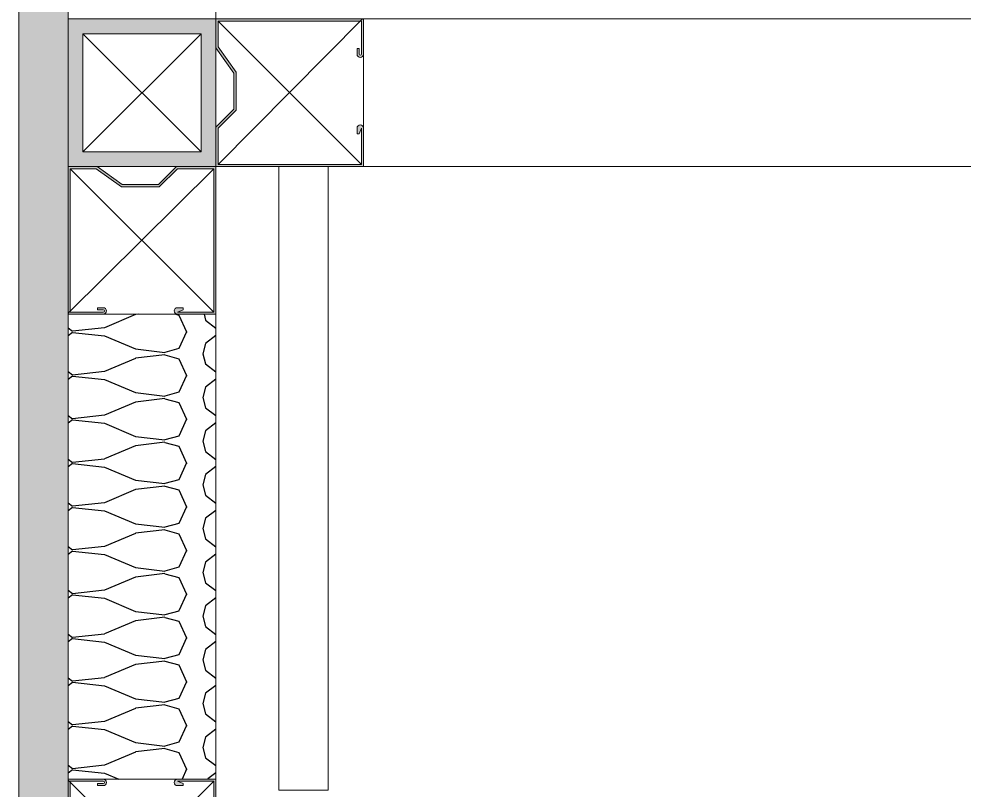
# Model space of a CAD drawing. Header units: millimetres. Extents: x 6676 to 14342, y 3639 to 5293.
# Drawn here: x 7480.01 to 7514.57, y 4971.36 to 4999.56 of the extents above; entities that cross this region are included whole.
import ezdxf

# ---------------------------------------------------------------- set-up
doc = ezdxf.new("R2010")
doc.units = ezdxf.units.MM
for name, color, linetype, lineweight in [('1 - plaster', 1, 'Continuous', 9), ('1 - structure A-WALL', 3, 'Continuous', 18), ('1 - subStructural - Bearing', 132, 'Continuous', 9)]:
    doc.layers.add(name, color=color, linetype=linetype, lineweight=lineweight)
doc.layers.add('A-HATCH-WALL-IN', color=8, linetype='Continuous')

# ---------------------------------------------------------------- blocks, each defined once
blk = doc.blocks.new('kjh')
at = {"layer": '1 - subStructural - Bearing'}
h = blk.add_hatch(color=256, dxfattribs=at)
h.dxf.hatch_style = 1
edge = h.paths.add_edge_path()
edge.add_line((429.637, 1309.166), (429.637, 1308.189))
edge.add_line((429.637, 1308.189), (424.637, 1308.189))
edge.add_line((424.637, 1308.189), (424.637, 1309.38))
edge.add_arc((424.747, 1309.38), 0.11, 0, 180, ccw=False)
edge.add_line((424.857, 1309.38), (424.857, 1309.187))
edge.add_line((424.857, 1309.187), (424.784, 1309.187))
edge.add_line((424.784, 1309.187), (424.784, 1309.38))
edge.add_arc((424.747, 1309.38), 0.0367, 0, 180)
edge.add_line((424.71, 1309.38), (424.71, 1308.262))
edge.add_line((424.71, 1308.262), (429.564, 1308.262))
edge.add_line((429.564, 1308.262), (429.564, 1309.136))
edge.add_line((429.564, 1309.136), (428.953, 1309.992))
edge.add_line((428.953, 1309.992), (428.953, 1311.275))
edge.add_line((428.953, 1311.275), (429.564, 1311.886))
edge.add_line((429.564, 1311.886), (429.564, 1313.115))
edge.add_line((429.564, 1313.115), (424.71, 1313.115))
edge.add_line((424.71, 1313.115), (424.71, 1311.886))
edge.add_line((424.71, 1311.886), (424.784, 1312.079))
edge.add_line((424.784, 1312.079), (424.857, 1312.079))
edge.add_line((424.857, 1312.079), (424.857, 1311.886))
edge.add_arc((424.747, 1311.886), 0.11, -180, 0, ccw=False)
edge.add_line((424.637, 1311.886), (424.637, 1313.189))
edge.add_line((424.637, 1313.189), (429.637, 1313.189))
edge.add_line((429.637, 1313.189), (429.637, 1311.855))
edge.add_line((429.637, 1311.855), (429.026, 1311.244))
edge.add_line((429.026, 1311.244), (429.026, 1310.022))
edge.add_line((429.026, 1310.022), (429.637, 1309.166))
for p, q in [((424.67, 1308.189), (429.564, 1313.115)), ((424.71, 1313.115), (429.564, 1308.262))]:
    blk.add_line(p, q, dxfattribs=at)
blk.add_lwpolyline([(429.637, 1309.166), (429.637, 1308.189), (424.637, 1308.189), (424.637, 1309.38, -1), (424.857, 1309.38), (424.857, 1309.187), (424.784, 1309.187), (424.784, 1309.38, 1), (424.71, 1309.38), (424.71, 1308.262), (429.564, 1308.262), (429.564, 1309.136), (428.953, 1309.992), (428.953, 1311.275), (429.564, 1311.886), (429.564, 1313.115), (424.71, 1313.115), (424.71, 1311.886), (424.784, 1312.079), (424.857, 1312.079), (424.857, 1311.886, -1), (424.637, 1311.886), (424.637, 1313.189), (429.637, 1313.189), (429.637, 1311.855), (429.026, 1311.244), (429.026, 1310.022)], format="xyb", close=True, dxfattribs=at)
blk.add_lwpolyline([(424.637, 1308.189), (429.637, 1308.189), (429.637, 1313.189), (424.637, 1313.189), (424.637, 1308.189)], dxfattribs=at)
blk = doc.blocks.new('jsjs')
at = {"layer": '1 - structure A-WALL', "ltscale": 0.5, "true_color": 0x59c95b}
h = blk.add_hatch(color=93, dxfattribs=at)
h.dxf.hatch_style = 1
h.paths.add_polyline_path([(321.801, 1556.03), (326.801, 1556.03), (326.801, 1561.03), (321.801, 1561.03)])
h.paths.add_polyline_path([(322.301, 1556.53), (326.301, 1556.53), (326.301, 1560.53), (322.301, 1560.53)], flags=16)
at = {"layer": '1 - structure A-WALL', "color": 93, "ltscale": 0.5, "true_color": 0x59c95b}
for p, q in [((322.301, 1560.53), (326.301, 1556.53)), ((326.301, 1560.53), (322.301, 1556.53))]:
    blk.add_line(p, q, dxfattribs=at)
for points in [[(321.801, 1556.03), (326.801, 1556.03), (326.801, 1561.03), (321.801, 1561.03)], [(322.301, 1556.53), (326.301, 1556.53), (326.301, 1560.53), (322.301, 1560.53)]]:
    blk.add_lwpolyline(points, close=True, dxfattribs=at)

msp = doc.modelspace()

# ---------------------------------------------------------------- hatches: boundary and pattern name
at = {"layer": '1 - plaster', "true_color": 0xe0a352}
msp.add_hatch(color=33, dxfattribs=at).paths.add_polyline_path([(7481.814, 5223.361), (7480.014, 5223.361), (7480.014, 4966.361), (7481.814, 4966.361)])
at = {"layer": 'A-HATCH-WALL-IN'}
h = msp.add_hatch(dxfattribs=at)
h.set_pattern_fill('BATT_INSULATION', color=256, scale=4.788, angle=270, style=0, pattern_type=2)
h.set_pattern_definition([(270, (7486.1435, 4909.7337), (5.3865, -1.59972), [0, -1.59972]), (284.0764, (7486.74202, 4910.53355), (-6e-07, -1.5997216), [0.3891, -154.64004]), (284.0764, (7492.12852, 4910.53355), (-6e-07, -1.5997216), [0.3891, -154.64004]), (284.0764, (7497.51502, 4910.53355), (-6e-07, -1.5997216), [0.3891, -154.64004]), (284.0764, (7502.90152, 4910.53355), (-6e-07, -1.5997216), [0.3891, -154.64004]), (284.0764, (7508.28802, 4910.53355), (-6e-07, -1.5997216), [0.3891, -154.64004]), (284.0764, (7513.67452, 4910.53355), (-6e-07, -1.5997216), [0.3891, -154.64004]), (284.0764, (7519.06102, 4910.53355), (-6e-07, -1.5997216), [0.3891, -154.64004]), (295.0456, (7491.24336, 4910.3472), (2e-06, -1.599723), [0.6772, -431.93285]), (295.0456, (7496.62986, 4910.3472), (1.7e-06, -1.599723), [0.6772, -431.93285]), (295.0456, (7502.01636, 4910.3472), (1.7e-06, -1.599723), [0.6772, -431.93285]), (295.0456, (7507.40286, 4910.3472), (1.7e-06, -1.599723), [0.6772, -431.93285]), (295.0456, (7512.78936, 4910.3472), (1.7e-06, -1.599723), [0.6772, -431.93285]), (295.0456, (7518.17586, 4910.3472), (1.7e-06, -1.599723), [0.6772, -431.93285]), (295.0456, (7523.56236, 4910.3472), (1.7e-06, -1.599723), [0.6772, -431.93285]), (295.0456, (7528.94886, 4910.3472), (1.7e-06, -1.599723), [0.6772, -431.93285]), (295.0456, (7534.3352, 4910.3472), (1.7e-06, -1.599723), [0.6772, -431.93285]), (295.0456, (7539.7217, 4910.3472), (1.7e-06, -1.599723), [0.6772, -431.93285]), (295.0456, (7545.1082, 4910.3472), (1.7e-06, -1.599723), [0.6772, -431.93285]), (295.0456, (7550.4947, 4910.3472), (1.7e-06, -1.599723), [0.6772, -431.93285]), (295.0456, (7555.8812, 4910.3472), (1.7e-06, -1.599723), [0.6772, -431.93285]), (295.0456, (7561.2677, 4910.3472), (1.7e-06, -1.599723), [0.6772, -431.93285]), (295.0456, (7566.6542, 4910.3472), (1.7e-06, -1.599723), [0.6772, -431.93285]), (295.0456, (7572.0407, 4910.3472), (1.7e-06, -1.599723), [0.6772, -431.93285]), (295.0456, (7577.4272, 4910.3472), (1.7e-06, -1.599723), [0.6772, -431.93285]), (295.0456, (7582.8137, 4910.3472), (1.7e-06, -1.599723), [0.6772, -431.93285]), (295.0456, (7588.2002, 4910.3472), (1.7e-06, -1.599723), [0.6772, -431.93285]), (295.0456, (7593.5867, 4910.3472), (1.7e-06, -1.599723), [0.6772, -431.93285]), (295.0456, (7598.9732, 4910.3472), (1.7e-06, -1.599723), [0.6772, -431.93285]), (295.0456, (7604.3597, 4910.3472), (1.7e-06, -1.599723), [0.6772, -431.93285]), (295.0456, (7609.7462, 4910.3472), (1.7e-06, -1.599723), [0.6772, -431.93285]), (295.0456, (7615.1327, 4910.3472), (1.7e-06, -1.599723), [0.6772, -431.93285]), (295.0456, (7620.5192, 4910.3472), (1.7e-06, -1.599723), [0.6772, -431.93285]), (295.0456, (7625.9057, 4910.3472), (1.7e-06, -1.599723), [0.6772, -431.93285]), (295.0456, (7631.2922, 4910.3472), (1.7e-06, -1.599723), [0.6772, -431.93285]), (295.0456, (7636.6787, 4910.3472), (1.7e-06, -1.599723), [0.6772, -431.93285]), (295.0456, (7642.0652, 4910.3472), (1.7e-06, -1.599723), [0.6772, -431.93285]), (295.0456, (7647.4517, 4910.3472), (1.7e-06, -1.599723), [0.6772, -431.93285]), (295.0456, (7652.8382, 4910.3472), (1.7e-06, -1.599723), [0.6772, -431.93285]), (295.0456, (7658.2247, 4910.3472), (1.7e-06, -1.599723), [0.6772, -431.93285]), (295.0456, (7663.6112, 4910.3472), (1.7e-06, -1.599723), [0.6772, -431.93285]), (295.0456, (7668.9977, 4910.3472), (1.7e-06, -1.599723), [0.6772, -431.93285]), (322.4353, (7486.8367, 4910.1561), (4e-07, -1.599722), [0.6578, -264.3637]), (322.4353, (7492.2232, 4910.1561), (4e-07, -1.599722), [0.6578, -264.3637]), (322.4353, (7497.6097, 4910.1561), (4e-07, -1.599722), [0.6578, -264.3637]), (322.4353, (7502.9962, 4910.1561), (4e-07, -1.599722), [0.6578, -264.3637]), (322.4353, (7508.3827, 4910.1561), (4e-07, -1.599722), [0.6578, -264.3637]), (322.4353, (7513.7692, 4910.1561), (4e-07, -1.599722), [0.6578, -264.3637]), (322.4353, (7519.1557, 4910.1561), (4e-07, -1.599722), [0.6578, -264.3637]), (322.4353, (7524.5422, 4910.1561), (4e-07, -1.599722), [0.6578, -264.3637]), (322.4353, (7529.9287, 4910.1561), (4e-07, -1.599722), [0.6578, -264.3637]), (322.4353, (7535.3153, 4910.1561), (4e-07, -1.599722), [0.6578, -264.3637]), (322.4353, (7540.7018, 4910.1561), (4e-07, -1.599722), [0.6578, -264.3637]), (322.4353, (7546.0883, 4910.1561), (4e-07, -1.599722), [0.6578, -264.3637]), (322.4353, (7551.4748, 4910.1561), (4e-07, -1.599722), [0.6578, -264.3637]), (322.4353, (7556.8613, 4910.1561), (4e-07, -1.599722), [0.6578, -264.3637]), (322.4353, (7562.2478, 4910.1561), (4e-07, -1.599722), [0.6578, -264.3637]), (322.4353, (7567.6343, 4910.1561), (4e-07, -1.599722), [0.6578, -264.3637]), (322.4353, (7573.0208, 4910.1561), (4e-07, -1.599722), [0.6578, -264.3637]), (322.4353, (7578.4073, 4910.1561), (4e-07, -1.599722), [0.6578, -264.3637]), (322.4353, (7583.7938, 4910.1561), (4e-07, -1.599722), [0.6578, -264.3637]), (322.4353, (7589.1803, 4910.1561), (4e-07, -1.599722), [0.6578, -264.3637]), (322.4353, (7594.5668, 4910.1561), (4e-07, -1.599722), [0.6578, -264.3637]), (322.4353, (7599.9533, 4910.1561), (4e-07, -1.599722), [0.6578, -264.3637]), (322.4353, (7605.3398, 4910.1561), (4e-07, -1.599722), [0.6578, -264.3637]), (322.4353, (7610.7263, 4910.1561), (4e-07, -1.599722), [0.6578, -264.3637]), (322.4353, (7616.1128, 4910.1561), (4e-07, -1.599722), [0.6578, -264.3637]), (322.4353, (7621.4993, 4910.1561), (4e-07, -1.599722), [0.6578, -264.3637]), (322.4353, (7626.8858, 4910.1561), (4e-07, -1.599722), [0.6578, -264.3637]), (322.4353, (7632.2723, 4910.1561), (4e-07, -1.599722), [0.6578, -264.3637]), (322.4353, (7637.6588, 4910.1561), (4e-07, -1.599722), [0.6578, -264.3637]), (322.4353, (7643.0453, 4910.1561), (4e-07, -1.599722), [0.6578, -264.3637]), (322.4353, (7648.4318, 4910.1561), (4e-07, -1.599722), [0.6578, -264.3637]), (322.4353, (7653.8183, 4910.1561), (4e-07, -1.599722), [0.6578, -264.3637]), (322.4353, (7659.2048, 4910.1561), (4e-07, -1.599722), [0.6578, -264.3637]), (322.4353, (7664.5913, 4910.1561), (4e-07, -1.599722), [0.6578, -264.3637]), (322.4353, (7669.9778, 4910.1561), (4e-07, -1.599722), [0.6578, -264.3637]), (322.4353, (7675.3643, 4910.1561), (4e-07, -1.599722), [0.6578, -264.3637]), (322.4353, (7680.7508, 4910.1561), (4e-07, -1.599722), [0.6578, -264.3637]), (322.4353, (7686.1373, 4910.1561), (4e-07, -1.599722), [0.6578, -264.3637]), (322.4353, (7691.5238, 4910.1561), (4e-07, -1.599722), [0.6578, -264.3637]), (337.0616, (7488.5287, 4911.186), (7e-07, -1.599724), [1.225, -232.7356]), (337.0616, (7493.9152, 4911.186), (7e-07, -1.599724), [1.225, -232.7356]), (337.0616, (7499.3017, 4911.186), (7e-07, -1.599724), [1.225, -232.7356]), (337.0616, (7504.6882, 4911.186), (7e-07, -1.599724), [1.225, -232.7356]), (337.0616, (7510.0747, 4911.186), (7e-07, -1.599724), [1.225, -232.7356]), (337.0616, (7515.4612, 4911.186), (7e-07, -1.599724), [1.225, -232.7356]), (337.0616, (7520.8477, 4911.186), (7e-07, -1.599724), [1.225, -232.7356]), (337.0616, (7526.2342, 4911.186), (7e-07, -1.599724), [1.225, -232.7356]), (337.0616, (7531.6207, 4911.186), (7e-07, -1.599724), [1.225, -232.7356]), (337.0616, (7537.0074, 4911.186), (7e-07, -1.599724), [1.225, -232.7356]), (337.0616, (7542.3939, 4911.186), (7e-07, -1.599724), [1.225, -232.7356]), (337.0616, (7547.7804, 4911.186), (7e-07, -1.599724), [1.225, -232.7356]), (337.0616, (7553.1669, 4911.186), (7e-07, -1.599724), [1.225, -232.7356]), (337.0616, (7558.5534, 4911.186), (7e-07, -1.599724), [1.225, -232.7356]), (337.0616, (7563.9399, 4911.186), (7e-07, -1.599724), [1.225, -232.7356]), (337.0616, (7569.3264, 4911.186), (7e-07, -1.599724), [1.225, -232.7356]), (337.0616, (7574.7129, 4911.186), (7e-07, -1.599724), [1.225, -232.7356]), (337.0616, (7580.0994, 4911.186), (7e-07, -1.599724), [1.225, -232.7356]), (337.0616, (7585.4859, 4911.186), (7e-07, -1.599724), [1.225, -232.7356]), (337.0616, (7590.8724, 4911.186), (7e-07, -1.599724), [1.225, -232.7356]), (337.0616, (7596.2589, 4911.186), (7e-07, -1.599724), [1.225, -232.7356]), (337.0616, (7601.6454, 4911.186), (7e-07, -1.599724), [1.225, -232.7356]), (337.0616, (7607.0319, 4911.186), (7e-07, -1.599724), [1.225, -232.7356]), (337.0616, (7612.4184, 4911.186), (7e-07, -1.599724), [1.225, -232.73565]), (337.0616, (7617.8049, 4911.186), (7e-07, -1.599724), [1.225, -232.73565]), (337.0616, (7623.1914, 4911.186), (7e-07, -1.599724), [1.225, -232.73565]), (337.0616, (7628.5779, 4911.186), (7e-07, -1.599724), [1.225, -232.73565]), (337.0616, (7633.9644, 4911.186), (7e-07, -1.599724), [1.225, -232.73565]), (337.0616, (7639.3509, 4911.186), (7e-07, -1.599724), [1.225, -232.73565]), (337.0616, (7644.7374, 4911.186), (7e-07, -1.599724), [1.225, -232.73565]), (337.0616, (7650.1239, 4911.186), (7e-07, -1.599724), [1.225, -232.73565]), (337.0616, (7655.5104, 4911.186), (7e-07, -1.599724), [1.225, -232.73565]), (337.0616, (7660.8969, 4911.186), (7e-07, -1.599724), [1.225, -232.73565]), (337.0616, (7666.2834, 4911.186), (7e-07, -1.599724), [1.225, -232.73565]), (337.0616, (7671.6699, 4911.186), (7e-07, -1.599724), [1.225, -232.73565]), (337.0616, (7677.0564, 4911.186), (7e-07, -1.599724), [1.225, -232.73565]), (337.0616, (7682.4429, 4911.186), (7e-07, -1.599724), [1.225, -232.73565]), (337.0616, (7687.8294, 4911.186), (7e-07, -1.599724), [1.225, -232.73565]), (337.0616, (7693.2159, 4911.186), (7e-07, -1.599724), [1.225, -232.73565]), (337.0616, (7698.6024, 4911.186), (7e-07, -1.599724), [1.225, -232.73565]), (344.891, (7490.7302, 4910.4857), (5.386497, -1e-08), [0.5315, -60.8415]), (344.891, (7490.7302, 4908.886), (5.386497, -1e-08), [0.5315, -60.8415]), (344.891, (7490.7302, 4907.2862), (5.386497, -1e-08), [0.53153, -60.8415]), (344.891, (7490.7302, 4905.6865), (5.386497, -1e-08), [0.53153, -60.8415]), (344.891, (7490.7302, 4904.0868), (5.386497, -1e-08), [0.53153, -60.8415]), (344.891, (7490.7302, 4902.487), (5.386497, -1e-08), [0.53153, -60.8415]), (344.891, (7490.7302, 4900.8873), (5.386497, -1e-08), [0.53153, -60.8415]), (344.891, (7490.7302, 4899.2876), (5.386497, -1e-08), [0.53153, -60.8415]), (344.891, (7490.7302, 4897.6879), (5.386497, -1e-08), [0.53153, -60.8415]), (344.891, (7490.7302, 4896.0882), (5.386497, -1e-08), [0.53153, -60.8415]), (353.2526, (7489.6568, 4910.70866), (5.3865095, -5e-07), [1.08086, -666.07956]), (353.2526, (7489.6568, 4909.10893), (5.3865095, -5e-07), [1.08086, -666.07956]), (353.2526, (7489.6568, 4907.5092), (5.3865095, -5e-07), [1.08086, -666.07956]), (353.2526, (7489.6568, 4905.9095), (5.3865095, -5e-07), [1.08086, -666.07956]), (353.2526, (7489.6568, 4904.30975), (5.3865095, -5e-07), [1.08086, -666.07956]), (353.2526, (7489.6568, 4902.71), (5.3865095, -5e-07), [1.08086, -666.07956]), (353.2526, (7489.6568, 4901.1103), (5.3865095, -5e-07), [1.08086, -666.07956]), (353.2526, (7489.6568, 4899.5106), (5.3865095, -5e-07), [1.08086, -666.07956]), (353.2526, (7489.6568, 4897.9109), (5.3865095, -5e-07), [1.08086, -666.07956]), (353.2526, (7489.6568, 4896.31116), (5.3865095, -5e-07), [1.08086, -666.07956]), (353.2526, (7489.6568, 4894.71144), (5.3865095, -5e-07), [1.08086, -666.07956]), (353.2526, (7489.6568, 4893.1117), (5.3865095, -5e-07), [1.08086, -666.07956]), (353.2526, (7489.6568, 4891.512), (5.3865095, -5e-07), [1.08086, -666.07956]), (353.2526, (7489.6568, 4889.9123), (5.3865095, -5e-07), [1.08086, -666.07956]), (353.2526, (7489.6568, 4888.3125), (5.3865095, -5e-07), [1.08086, -666.07956]), (353.2526, (7489.6568, 4886.7128), (5.3865095, -5e-07), [1.08086, -666.07956]), (353.2526, (7489.6568, 4885.1131), (5.3865095, -5e-07), [1.08086, -666.07956]), (353.2526, (7489.6568, 4883.51336), (5.3865095, -5e-07), [1.08086, -666.07956]), (353.2526, (7489.6568, 4881.91364), (5.3865095, -5e-07), [1.08086, -666.07956]), (353.2526, (7489.6568, 4880.3139), (5.3865095, -5e-07), [1.08086, -666.07956]), (353.2526, (7489.6568, 4878.7142), (5.3865095, -5e-07), [1.08086, -666.07956]), (353.2526, (7489.6568, 4877.1145), (5.3865095, -5e-07), [1.08086, -666.07956]), (353.2526, (7489.6568, 4875.51477), (5.3865095, -5e-07), [1.08086, -666.07956]), (353.2526, (7489.6568, 4873.91505), (5.3865095, -5e-07), [1.08086, -666.07956]), (353.2526, (7489.6568, 4872.3153), (5.3865095, -5e-07), [1.08086, -666.07956]), (353.2526, (7489.6568, 4870.71556), (5.3865095, -5e-07), [1.08086, -666.07956]), (353.2526, (7489.6568, 4869.11584), (5.3865095, -5e-07), [1.08086, -666.07956]), (353.2526, (7489.6568, 4867.5161), (5.3865095, -5e-07), [1.08086, -666.07956]), (353.2526, (7489.6568, 4865.9164), (5.3865095, -5e-07), [1.08086, -666.07956]), (353.2526, (7489.6568, 4864.3167), (5.3865095, -5e-07), [1.08086, -666.07956]), (353.2526, (7489.6568, 4862.717), (5.3865095, -5e-07), [1.08086, -666.07956]), (353.2526, (7489.6568, 4861.11735), (5.3865095, -5e-07), [1.08086, -666.07956]), (353.2526, (7489.6568, 4859.5177), (5.3865095, -5e-07), [1.08086, -666.07956]), (353.2526, (7489.6568, 4857.918), (5.3865095, -5e-07), [1.08086, -666.07956]), (353.2526, (7489.6568, 4856.31785), (5.3865095, -5e-07), [1.08086, -666.07956]), (353.2526, (7489.6568, 4854.7182), (5.3865095, -5e-07), [1.08086, -666.07956]), (353.2526, (7489.6568, 4853.1185), (5.3865095, -5e-07), [1.08086, -666.07956]), (353.2526, (7489.6568, 4851.51884), (5.3865095, -5e-07), [1.08086, -666.07956]), (353.2526, (7489.6568, 4849.9192), (5.3865095, -5e-07), [1.08086, -666.07956]), (353.2526, (7489.6568, 4848.3195), (5.3865095, -5e-07), [1.08086, -666.07956]), (353.2526, (7489.6568, 4846.7198), (5.3865095, -5e-07), [1.08086, -666.07956]), (353.2526, (7489.6568, 4845.12016), (5.3865095, -5e-07), [1.08086, -666.07956]), (353.2526, (7489.6568, 4843.5205), (5.3865095, -5e-07), [1.08086, -666.07956]), (353.2526, (7489.6568, 4841.92034), (5.3865095, -5e-07), [1.08086, -666.07956]), (353.2526, (7489.6568, 4840.32067), (5.3865095, -5e-07), [1.08086, -666.07956]), (353.2526, (7489.6568, 4838.721), (5.3865095, -5e-07), [1.08086, -666.07956]), (353.2526, (7489.6568, 4837.1213), (5.3865095, -5e-07), [1.08086, -666.07956]), (353.2526, (7489.6568, 4835.52166), (5.3865095, -5e-07), [1.08086, -666.07956]), (353.2526, (7489.6568, 4833.922), (5.3865095, -5e-07), [1.08086, -666.07956]), (353.8584, (7487.35806, 4911.312), (5.3864857, 5e-06), [1.17737, -372.63665]), (353.8584, (7487.35806, 4909.7123), (5.3864857, 5.2e-06), [1.17737, -372.63665]), (353.8584, (7487.35806, 4908.11256), (5.3864857, 5.2e-06), [1.17737, -372.63665]), (353.8584, (7487.35806, 4906.51285), (5.3864857, 5.2e-06), [1.17737, -372.63665]), (353.8584, (7487.35806, 4904.9131), (5.3864857, 5.2e-06), [1.17737, -372.63665]), (353.8584, (7487.35806, 4903.31337), (5.3864857, 5.2e-06), [1.17737, -372.63665]), (353.8584, (7487.35806, 4901.71365), (5.3864857, 5.2e-06), [1.17737, -372.63665]), (353.8584, (7487.35806, 4900.11393), (5.3864857, 5.2e-06), [1.17737, -372.63665]), (353.8584, (7487.35806, 4898.5142), (5.3864857, 5.2e-06), [1.17737, -372.63665]), (353.8584, (7487.35806, 4896.9145), (5.3864857, 5.2e-06), [1.17737, -372.63665]), (353.8584, (7487.35806, 4895.3148), (5.3864857, 5.2e-06), [1.17737, -372.63665]), (353.8584, (7487.35806, 4893.71506), (5.3864857, 5.2e-06), [1.17737, -372.63665]), (353.8584, (7487.35806, 4892.11534), (5.3864857, 5.2e-06), [1.17737, -372.63665]), (353.8584, (7487.35806, 4890.5156), (5.3864857, 5.2e-06), [1.17737, -372.63665]), (353.8584, (7487.35806, 4888.9159), (5.3864857, 5.2e-06), [1.17737, -372.63665]), (353.8584, (7487.35806, 4887.31613), (5.3864857, 5.2e-06), [1.17737, -372.63665]), (353.8584, (7487.35806, 4885.7164), (5.3864857, 5.2e-06), [1.17737, -372.63665]), (353.8584, (7487.35806, 4884.1167), (5.3864857, 5.2e-06), [1.17737, -372.63665]), (353.8584, (7487.35806, 4882.517), (5.3864857, 5.2e-06), [1.17737, -372.63665]), (353.8584, (7487.35806, 4880.91726), (5.3864857, 5.2e-06), [1.17737, -372.63665]), (353.8584, (7487.35806, 4879.31754), (5.3864857, 5.2e-06), [1.17737, -372.63665]), (353.8584, (7487.35806, 4877.7178), (5.3864857, 5.2e-06), [1.17737, -372.63665]), (353.8584, (7487.35806, 4876.1181), (5.3864857, 5.2e-06), [1.17737, -372.63665]), (353.8584, (7487.35806, 4874.5184), (5.3864857, 5.2e-06), [1.17737, -372.63665]), (353.8584, (7487.35806, 4872.91866), (5.3864857, 5.2e-06), [1.17737, -372.63665]), (186.142, (7488.5287, 4909.881), (1e-05, -1.599722), [1.1774, -372.6366]), (186.142, (7493.9152, 4909.881), (1e-05, -1.599722), [1.1774, -372.6366]), (186.142, (7499.3017, 4909.881), (1e-05, -1.599722), [1.1774, -372.6366]), (186.142, (7504.6882, 4909.881), (1e-05, -1.599722), [1.1774, -372.6366]), (186.142, (7510.0747, 4909.881), (1e-05, -1.599722), [1.1774, -372.6366]), (186.142, (7515.4612, 4909.881), (1e-05, -1.599722), [1.1774, -372.6366]), (186.142, (7520.8477, 4909.881), (1e-05, -1.599722), [1.1774, -372.6366]), (186.142, (7526.2342, 4909.881), (1e-05, -1.599722), [1.1774, -372.6366]), (186.142, (7531.6207, 4909.881), (1e-05, -1.599722), [1.1774, -372.6366]), (186.142, (7537.0074, 4909.881), (1e-05, -1.599722), [1.1774, -372.6366]), (186.142, (7542.3939, 4909.881), (1e-05, -1.599722), [1.1774, -372.6366]), (186.142, (7547.7804, 4909.881), (1e-05, -1.599722), [1.1774, -372.6366]), (186.142, (7553.1669, 4909.881), (1e-05, -1.599722), [1.1774, -372.6366]), (186.142, (7558.5534, 4909.881), (1e-05, -1.599722), [1.1774, -372.6366]), (186.142, (7563.9399, 4909.881), (1e-05, -1.599722), [1.1774, -372.6366]), (186.142, (7569.3264, 4909.881), (1e-05, -1.599722), [1.1774, -372.6366]), (186.142, (7574.7129, 4909.881), (1e-05, -1.599722), [1.1774, -372.6366]), (186.142, (7580.0994, 4909.881), (1e-05, -1.599722), [1.1774, -372.6366]), (186.142, (7585.4859, 4909.881), (1e-05, -1.599722), [1.1774, -372.6366]), (186.142, (7590.8724, 4909.881), (1e-05, -1.599722), [1.1774, -372.6366]), (186.142, (7596.2589, 4909.881), (1e-05, -1.599722), [1.1774, -372.6366]), (186.142, (7601.6454, 4909.881), (1e-05, -1.599722), [1.1774, -372.6366]), (186.142, (7607.0319, 4909.881), (1e-05, -1.599722), [1.1774, -372.6366]), (186.142, (7612.4184, 4909.881), (1e-05, -1.599722), [1.1774, -372.6366]), (186.142, (7617.8049, 4909.881), (1e-05, -1.599722), [1.1774, -372.6366]), (186.142, (7623.1914, 4909.881), (1e-05, -1.599722), [1.1774, -372.6366]), (186.142, (7628.5779, 4909.881), (1e-05, -1.599722), [1.1774, -372.6366]), (186.142, (7633.9644, 4909.881), (1e-05, -1.599722), [1.1774, -372.6366]), (186.142, (7639.3509, 4909.881), (1e-05, -1.599722), [1.1774, -372.6366]), (186.142, (7644.7374, 4909.881), (1e-05, -1.599722), [1.1774, -372.6366]), (186.142, (7650.1239, 4909.881), (1e-05, -1.599722), [1.1774, -372.6366]), (186.142, (7655.5104, 4909.881), (1e-05, -1.599722), [1.1774, -372.6366]), (186.142, (7660.8969, 4909.881), (1e-05, -1.599722), [1.1774, -372.6366]), (186.142, (7666.2834, 4909.881), (1e-05, -1.599722), [1.1774, -372.6366]), (186.142, (7671.6699, 4909.881), (1e-05, -1.599722), [1.1774, -372.6366]), (186.142, (7677.0564, 4909.881), (1e-05, -1.599722), [1.1774, -372.6366]), (186.142, (7682.4429, 4909.881), (1e-05, -1.599722), [1.1774, -372.6366]), (186.142, (7687.8294, 4909.881), (1e-05, -1.599722), [1.1774, -372.6366]), (186.142, (7693.2159, 4909.881), (1e-05, -1.599722), [1.1774, -372.6366]), (186.142, (7698.6024, 4909.881), (1e-05, -1.599722), [1.1774, -372.6366]), (186.142, (7703.9889, 4909.881), (1e-05, -1.599722), [1.1774, -372.6366]), (186.142, (7709.3754, 4909.881), (1e-05, -1.599722), [1.1774, -372.6366]), (186.142, (7714.7619, 4909.881), (1e-05, -1.599722), [1.1774, -372.6366]), (186.142, (7720.1484, 4909.881), (1e-05, -1.599722), [1.1774, -372.63665]), (186.142, (7725.5349, 4909.881), (1e-05, -1.599722), [1.1774, -372.63665]), (186.142, (7730.9214, 4909.881), (1e-05, -1.599722), [1.1774, -372.63665]), (186.142, (7736.3079, 4909.881), (1e-05, -1.599722), [1.1774, -372.63665]), (186.142, (7741.6944, 4909.881), (1e-05, -1.599722), [1.1774, -372.63665]), (186.142, (7747.0809, 4909.881), (1e-05, -1.599722), [1.1774, -372.63665]), (186.142, (7752.4674, 4909.881), (1e-05, -1.599722), [1.1774, -372.63665]), (186.142, (7757.8539, 4909.881), (1e-05, -1.599722), [1.1774, -372.63665]), (186.142, (7763.2404, 4909.881), (1e-05, -1.599722), [1.1774, -372.63665]), (186.142, (7768.6269, 4909.881), (1e-05, -1.599722), [1.1774, -372.63665]), (186.142, (7774.0134, 4909.881), (1e-05, -1.599722), [1.1774, -372.63665]), (186.142, (7779.3999, 4909.881), (1e-05, -1.599722), [1.1774, -372.63665]), (186.142, (7784.7864, 4909.881), (1e-05, -1.599722), [1.1774, -372.63665]), (186.142, (7790.1729, 4909.881), (1e-05, -1.599722), [1.1774, -372.63665]), (186.142, (7795.5594, 4909.881), (1e-05, -1.599722), [1.1774, -372.63665]), (186.142, (7800.9459, 4909.881), (1e-05, -1.599722), [1.1774, -372.63665]), (186.142, (7806.3324, 4909.881), (1e-05, -1.599722), [1.1774, -372.63665]), (186.142, (7811.7189, 4909.881), (1e-05, -1.599722), [1.1774, -372.63665]), (186.142, (7817.1054, 4909.881), (1e-05, -1.599722), [1.1774, -372.63665]), (186.142, (7822.4919, 4909.881), (1e-05, -1.599722), [1.1774, -372.63665]), (186.142, (7827.8784, 4909.881), (1e-05, -1.599722), [1.1774, -372.63665]), (186.142, (7833.2649, 4909.881), (1e-05, -1.599722), [1.1774, -372.63665]), (186.142, (7838.6514, 4909.881), (1e-05, -1.599722), [1.1774, -372.63665]), (186.142, (7844.0379, 4909.881), (1e-05, -1.599722), [1.1774, -372.63665]), (186.142, (7849.4244, 4909.881), (1e-05, -1.599722), [1.1774, -372.63665]), (186.142, (7854.8109, 4909.881), (1e-05, -1.599722), [1.1774, -372.63665]), (186.747, (7490.7302, 4910.4857), (-1.2e-05, -1.599724), [1.0809, -666.0796]), (186.747, (7496.1166, 4910.4857), (-1.2e-05, -1.599724), [1.0809, -666.0796]), (186.747, (7501.5031, 4910.4857), (-1.2e-05, -1.599724), [1.0809, -666.0796]), (186.747, (7506.8896, 4910.4857), (-1.2e-05, -1.599724), [1.0809, -666.0796]), (186.747, (7512.2761, 4910.4857), (-1.2e-05, -1.599724), [1.0809, -666.0796]), (186.747, (7517.6626, 4910.4857), (-1.2e-05, -1.599724), [1.0809, -666.0796]), (186.747, (7523.0491, 4910.4857), (-1.2e-05, -1.599724), [1.0809, -666.0796]), (186.747, (7528.4356, 4910.4857), (-1.2e-05, -1.599724), [1.0809, -666.0796]), (186.747, (7533.8221, 4910.4857), (-1.2e-05, -1.599724), [1.0809, -666.0796]), (186.747, (7539.2084, 4910.4857), (-1.2e-05, -1.599724), [1.0809, -666.0796]), (186.747, (7544.595, 4910.4857), (-1.2e-05, -1.599724), [1.0809, -666.0796]), (186.747, (7549.9814, 4910.4857), (-1.2e-05, -1.599724), [1.0809, -666.0796]), (186.747, (7555.368, 4910.4857), (-1.2e-05, -1.599724), [1.0809, -666.0796]), (186.747, (7560.7544, 4910.4857), (-1.2e-05, -1.599724), [1.0809, -666.0796]), (186.747, (7566.141, 4910.4857), (-1.2e-05, -1.599724), [1.0809, -666.0796]), (186.747, (7571.5274, 4910.4857), (-1.2e-05, -1.599724), [1.0809, -666.0796]), (186.747, (7576.914, 4910.4857), (-1.2e-05, -1.599724), [1.0809, -666.0796]), (186.747, (7582.3004, 4910.4857), (-1.2e-05, -1.599724), [1.0809, -666.0796]), (186.747, (7587.687, 4910.4857), (-1.2e-05, -1.599724), [1.0809, -666.0796]), (186.747, (7593.0734, 4910.4857), (-1.2e-05, -1.599724), [1.0809, -666.0796]), (186.747, (7598.46, 4910.4857), (-1.2e-05, -1.599724), [1.0809, -666.0796]), (186.747, (7603.8464, 4910.4857), (-1.2e-05, -1.599724), [1.0809, -666.0796]), (186.747, (7609.233, 4910.4857), (-1.2e-05, -1.599724), [1.0809, -666.0796]), (186.747, (7614.6194, 4910.4857), (-1.2e-05, -1.599724), [1.0809, -666.0796]), (186.747, (7620.006, 4910.4857), (-1.2e-05, -1.599724), [1.0809, -666.0796]), (186.747, (7625.3924, 4910.4857), (-1.2e-05, -1.599724), [1.0809, -666.0796]), (186.747, (7630.779, 4910.4857), (-1.2e-05, -1.599724), [1.0809, -666.0796]), (186.747, (7636.1654, 4910.4857), (-1.2e-05, -1.599724), [1.0809, -666.0796]), (186.747, (7641.552, 4910.4857), (-1.2e-05, -1.599724), [1.0809, -666.0796]), (186.747, (7646.9384, 4910.4857), (-1.2e-05, -1.599724), [1.0809, -666.0796]), (186.747, (7652.325, 4910.4857), (-1.2e-05, -1.599724), [1.0809, -666.0796]), (186.747, (7657.7114, 4910.4857), (-1.2e-05, -1.599724), [1.0809, -666.0796]), (186.747, (7663.098, 4910.4857), (-1.2e-05, -1.599724), [1.0809, -666.0796]), (186.747, (7668.4844, 4910.4857), (-1.2e-05, -1.599724), [1.0809, -666.0796]), (186.747, (7673.871, 4910.4857), (-1.2e-05, -1.599724), [1.0809, -666.0796]), (186.747, (7679.2574, 4910.4857), (-1.2e-05, -1.599724), [1.0809, -666.0796]), (186.747, (7684.644, 4910.4857), (-1.2e-05, -1.599724), [1.0809, -666.0796]), (186.747, (7690.0304, 4910.4857), (-1.2e-05, -1.599724), [1.0809, -666.0796]), (186.747, (7695.417, 4910.4857), (-1.2e-05, -1.599724), [1.0809, -666.0796]), (186.747, (7700.8034, 4910.4857), (-1.2e-05, -1.599724), [1.0809, -666.0796]), (186.747, (7706.19, 4910.4857), (-1.2e-05, -1.599724), [1.0809, -666.0796]), (186.747, (7711.5764, 4910.4857), (-1.2e-05, -1.599724), [1.0809, -666.0796]), (186.747, (7716.963, 4910.4857), (-1.2e-05, -1.599724), [1.0809, -666.0796]), (186.747, (7722.3494, 4910.4857), (-1.2e-05, -1.599724), [1.0809, -666.0796]), (186.747, (7727.736, 4910.4857), (-1.2e-05, -1.599724), [1.0809, -666.0796]), (186.747, (7733.1224, 4910.4857), (-1.2e-05, -1.599724), [1.0809, -666.0796]), (186.747, (7738.509, 4910.4857), (-1.2e-05, -1.599724), [1.0809, -666.0796]), (186.747, (7743.8954, 4910.4857), (-1.2e-05, -1.599724), [1.0809, -666.0796]), (186.747, (7749.282, 4910.4857), (-1.2e-05, -1.599724), [1.0809, -666.0796]), (186.747, (7754.6684, 4910.4857), (-1.2e-05, -1.599724), [1.0809, -666.0796]), (186.747, (7760.055, 4910.4857), (-1.2e-05, -1.599724), [1.0809, -666.0796]), (186.747, (7765.4414, 4910.4857), (-1.2e-05, -1.599724), [1.0809, -666.0796]), (186.747, (7770.828, 4910.4857), (-1.2e-05, -1.599724), [1.0809, -666.0796]), (186.747, (7776.2144, 4910.4857), (-1.2e-05, -1.599724), [1.0809, -666.0796]), (186.747, (7781.601, 4910.4857), (-1.2e-05, -1.599724), [1.0809, -666.0796]), (186.747, (7786.9874, 4910.4857), (-1.2e-05, -1.599724), [1.0809, -666.0796]), (186.747, (7792.374, 4910.4857), (-1.2e-05, -1.599724), [1.0809, -666.0796]), (186.747, (7797.7604, 4910.4857), (-1.2e-05, -1.599724), [1.0809, -666.0796]), (186.747, (7803.147, 4910.4857), (-1.2e-05, -1.599724), [1.0809, -666.0796]), (186.747, (7808.5334, 4910.4857), (-1.2e-05, -1.599724), [1.0809, -666.0796]), (186.747, (7813.92, 4910.4857), (-1.2e-05, -1.599724), [1.0809, -666.0796]), (186.747, (7819.3064, 4910.4857), (-1.2e-05, -1.599724), [1.0809, -666.0796]), (186.747, (7824.693, 4910.4857), (-1.2e-05, -1.599724), [1.0809, -666.0796]), (186.747, (7830.0794, 4910.4857), (-1.2e-05, -1.599724), [1.0809, -666.0796]), (186.747, (7835.466, 4910.4857), (-1.2e-05, -1.599724), [1.0809, -666.0796]), (186.747, (7840.8524, 4910.4857), (-1.2e-05, -1.599724), [1.0809, -666.0796]), (186.747, (7846.239, 4910.4857), (-1.2e-05, -1.599724), [1.0809, -666.0796]), (186.747, (7851.6254, 4910.4857), (-1.17e-05, -1.599724), [1.0809, -666.0796]), (186.747, (7857.012, 4910.4857), (-1.17e-05, -1.599724), [1.0809, -666.0796]), (186.747, (7862.3984, 4910.4857), (-1.17e-05, -1.599724), [1.0809, -666.0796]), (186.747, (7867.785, 4910.4857), (-1.17e-05, -1.599724), [1.0809, -666.0796]), (186.747, (7873.1714, 4910.4857), (-1.17e-05, -1.599724), [1.0809, -666.0796]), (186.747, (7878.558, 4910.4857), (-1.17e-05, -1.599724), [1.0809, -666.0796]), (186.747, (7883.9444, 4910.4857), (-1.17e-05, -1.599724), [1.0809, -666.0796]), (186.747, (7889.331, 4910.4857), (-1.17e-05, -1.599724), [1.0809, -666.0796]), (186.747, (7894.7174, 4910.4857), (-1.17e-05, -1.599724), [1.0809, -666.0796]), (186.747, (7900.104, 4910.4857), (-1.17e-05, -1.599724), [1.0809, -666.0796]), (186.747, (7905.4904, 4910.4857), (-1.17e-05, -1.599724), [1.0809, -666.0796]), (186.747, (7910.877, 4910.4857), (-1.17e-05, -1.599724), [1.0809, -666.0796]), (186.747, (7916.2634, 4910.4857), (-1.17e-05, -1.599724), [1.0809, -666.0796]), (186.747, (7921.65, 4910.4857), (-1.17e-05, -1.599724), [1.0809, -666.0796]), (186.747, (7927.0364, 4910.4857), (-1.17e-05, -1.599724), [1.0809, -666.0796]), (186.747, (7932.423, 4910.4857), (-1.17e-05, -1.599724), [1.0809, -666.0796]), (186.747, (7937.8094, 4910.4857), (-1.17e-05, -1.599724), [1.0809, -666.0796]), (186.747, (7943.196, 4910.4857), (-1.17e-05, -1.599724), [1.0809, -666.0796]), (186.747, (7948.5824, 4910.4857), (-1.17e-05, -1.599724), [1.0809, -666.0796]), (186.747, (7953.969, 4910.4857), (-1.17e-05, -1.599724), [1.0809, -666.0796]), (186.747, (7959.3554, 4910.4857), (-1.17e-05, -1.599724), [1.0809, -666.0796]), (186.747, (7964.742, 4910.4857), (-1.17e-05, -1.599724), [1.0809, -666.0796]), (186.747, (7970.129, 4910.4857), (-1.17e-05, -1.599724), [1.0809, -666.0796]), (186.747, (7975.5154, 4910.4857), (-1.17e-05, -1.599724), [1.0809, -666.0796]), (186.747, (7980.902, 4910.4857), (-1.17e-05, -1.599724), [1.0809, -666.0796]), (186.747, (7986.2884, 4910.4857), (-1.17e-05, -1.599724), [1.0809, -666.0796]), (186.747, (7991.675, 4910.4857), (-1.17e-05, -1.599724), [1.0809, -666.0796]), (186.747, (7997.0614, 4910.4857), (-1.17e-05, -1.599724), [1.0809, -666.0796]), (186.747, (8002.448, 4910.4857), (-1.17e-05, -1.599724), [1.0809, -666.0796]), (186.747, (8007.8344, 4910.4857), (-1.17e-05, -1.599724), [1.0809, -666.07956]), (186.747, (8013.221, 4910.4857), (-1.17e-05, -1.599724), [1.0809, -666.07956]), (186.747, (8018.6074, 4910.4857), (-1.17e-05, -1.599724), [1.0809, -666.07956]), (186.747, (8023.994, 4910.4857), (-1.17e-05, -1.599724), [1.0809, -666.07956]), (186.747, (8029.3804, 4910.4857), (-1.17e-05, -1.599724), [1.0809, -666.07956]), (186.747, (8034.767, 4910.4857), (-1.17e-05, -1.599724), [1.0809, -666.07956]), (186.747, (8040.1534, 4910.4857), (-1.17e-05, -1.599724), [1.0809, -666.07956]), (186.747, (8045.54, 4910.4857), (-1.17e-05, -1.599724), [1.0809, -666.07956]), (186.747, (8050.9264, 4910.4857), (-1.17e-05, -1.599724), [1.0809, -666.07956]), (186.747, (8056.313, 4910.4857), (-1.17e-05, -1.599724), [1.08086, -666.07956]), (186.747, (8061.6994, 4910.4857), (-1.17e-05, -1.599724), [1.08086, -666.07956]), (186.747, (8067.086, 4910.4857), (-1.17e-05, -1.599724), [1.08086, -666.07956]), (186.747, (8072.4724, 4910.4857), (-1.17e-05, -1.599724), [1.08086, -666.07956]), (186.747, (8077.859, 4910.4857), (-1.17e-05, -1.599724), [1.08086, -666.07956]), (186.747, (8083.2454, 4910.4857), (-1.17e-05, -1.599724), [1.08086, -666.07956]), (186.747, (8088.632, 4910.4857), (-1.17e-05, -1.599724), [1.08086, -666.07956]), (186.747, (8094.0184, 4910.4857), (-1.17e-05, -1.599724), [1.08086, -666.07956]), (186.747, (8099.405, 4910.4857), (-1.17e-05, -1.599724), [1.08086, -666.07956]), (186.747, (8104.7914, 4910.4857), (-1.17e-05, -1.599724), [1.08086, -666.07956]), (186.747, (8110.178, 4910.4857), (-1.17e-05, -1.599724), [1.08086, -666.07956]), (186.747, (8115.5644, 4910.4857), (-1.17e-05, -1.599724), [1.08086, -666.07956]), (186.747, (8120.951, 4910.4857), (-1.17e-05, -1.599724), [1.08086, -666.07956]), (186.747, (8126.3374, 4910.4857), (-1.17e-05, -1.599724), [1.08086, -666.07956]), (186.747, (8131.724, 4910.4857), (-1.17e-05, -1.599724), [1.08086, -666.07956]), (186.747, (8137.1104, 4910.4857), (-1.17e-05, -1.599724), [1.08086, -666.07956]), (186.747, (8142.497, 4910.4857), (-1.17e-05, -1.599724), [1.08086, -666.07956]), (186.747, (8147.8834, 4910.4857), (-1.17e-05, -1.599724), [1.08086, -666.07956]), (195.109, (7491.2434, 4910.7199), (4e-07, -1.599722), [0.5315, -60.8415]), (195.109, (7496.6299, 4910.7199), (4e-07, -1.599722), [0.5315, -60.8415]), (195.109, (7502.0164, 4910.7199), (4e-07, -1.599722), [0.5315, -60.8415]), (195.109, (7507.4029, 4910.7199), (4e-07, -1.599722), [0.5315, -60.8415]), (195.109, (7512.7894, 4910.7199), (4e-07, -1.599722), [0.5315, -60.8415]), (195.109, (7518.1759, 4910.7199), (4e-07, -1.599722), [0.5315, -60.8415]), (195.109, (7523.5624, 4910.7199), (4e-07, -1.599722), [0.5315, -60.8415]), (195.109, (7528.9489, 4910.7199), (4e-07, -1.599722), [0.5315, -60.8415]), (195.109, (7534.3352, 4910.7199), (4e-07, -1.599722), [0.5315, -60.8415]), (195.109, (7539.7217, 4910.7199), (4e-07, -1.599722), [0.53153, -60.8415]), (195.109, (7545.1082, 4910.7199), (4e-07, -1.599722), [0.53153, -60.8415]), (202.938, (7489.6568, 4910.3584), (-1.2e-05, -1.599724), [1.225, -232.7356]), (202.938, (7495.0433, 4910.3584), (-1.2e-05, -1.599724), [1.225, -232.7356]), (202.938, (7500.4298, 4910.3584), (-1.2e-05, -1.599724), [1.225, -232.7356]), (202.938, (7505.8163, 4910.3584), (-1.2e-05, -1.599724), [1.225, -232.7356]), (202.938, (7511.2028, 4910.3584), (-1.2e-05, -1.599724), [1.225, -232.7356]), (202.938, (7516.5893, 4910.3584), (-1.2e-05, -1.599724), [1.225, -232.7356]), (202.938, (7521.9758, 4910.3584), (-1.2e-05, -1.599724), [1.225, -232.7356]), (202.938, (7527.3623, 4910.3584), (-1.2e-05, -1.599724), [1.225, -232.7356]), (202.938, (7532.7488, 4910.3584), (-1.2e-05, -1.599724), [1.225, -232.7356]), (202.938, (7538.1355, 4910.3584), (-1.2e-05, -1.599724), [1.225, -232.7356]), (202.938, (7543.522, 4910.3584), (-1.2e-05, -1.599724), [1.225, -232.7356]), (202.938, (7548.9085, 4910.3584), (-1.2e-05, -1.599724), [1.225, -232.7356]), (202.938, (7554.295, 4910.3584), (-1.2e-05, -1.599724), [1.225, -232.7356]), (202.938, (7559.6815, 4910.3584), (-1.2e-05, -1.599724), [1.225, -232.7356]), (202.938, (7565.068, 4910.3584), (-1.2e-05, -1.599724), [1.225, -232.7356]), (202.938, (7570.4545, 4910.3584), (-1.2e-05, -1.599724), [1.225, -232.7356]), (202.938, (7575.841, 4910.3584), (-1.2e-05, -1.599724), [1.225, -232.7356]), (202.938, (7581.2275, 4910.3584), (-1.2e-05, -1.599724), [1.225, -232.7356]), (202.938, (7586.614, 4910.3584), (-1.2e-05, -1.599724), [1.225, -232.7356]), (202.938, (7592.0005, 4910.3584), (-1.2e-05, -1.599724), [1.225, -232.7356]), (202.938, (7597.387, 4910.3584), (-1.2e-05, -1.599724), [1.225, -232.7356]), (202.938, (7602.7735, 4910.3584), (-1.2e-05, -1.599724), [1.225, -232.7356]), (202.938, (7608.16, 4910.3584), (-1.2e-05, -1.599724), [1.225, -232.73565]), (202.938, (7613.5465, 4910.3584), (-1.2e-05, -1.599724), [1.225, -232.73565]), (202.938, (7618.933, 4910.3584), (-1.2e-05, -1.599724), [1.225, -232.73565]), (202.938, (7624.3195, 4910.3584), (-1.2e-05, -1.599724), [1.225, -232.73565]), (202.938, (7629.706, 4910.3584), (-1.2e-05, -1.599724), [1.225, -232.73565]), (202.938, (7635.0925, 4910.3584), (-1.2e-05, -1.599724), [1.225, -232.73565]), (202.938, (7640.479, 4910.3584), (-1.2e-05, -1.599724), [1.225, -232.73565]), (202.938, (7645.8655, 4910.3584), (-1.2e-05, -1.599724), [1.225, -232.73565]), (202.938, (7651.252, 4910.3584), (-1.2e-05, -1.599724), [1.225, -232.73565]), (202.938, (7656.6385, 4910.3584), (-1.2e-05, -1.599724), [1.225, -232.73565]), (202.938, (7662.025, 4910.3584), (-1.2e-05, -1.599724), [1.225, -232.73565]), (202.938, (7667.4115, 4910.3584), (-1.2e-05, -1.599724), [1.225, -232.73565]), (202.938, (7672.798, 4910.3584), (-1.2e-05, -1.599724), [1.225, -232.73565]), (202.938, (7678.1845, 4910.3584), (-1.2e-05, -1.599724), [1.225, -232.73565]), (202.938, (7683.571, 4910.3584), (-1.2e-05, -1.599724), [1.225, -232.73565]), (202.938, (7688.9575, 4910.3584), (-1.2e-05, -1.599724), [1.225, -232.73565]), (202.938, (7694.344, 4910.3584), (-1.2e-05, -1.599724), [1.225, -232.73565]), (202.938, (7699.7305, 4910.3584), (-1.2e-05, -1.599724), [1.225, -232.73565]), (217.565, (7487.358, 4911.312), (8e-06, -1.599722), [0.6578, -264.3637]), (217.565, (7492.7445, 4911.312), (8e-06, -1.599722), [0.6578, -264.3637]), (217.565, (7498.131, 4911.312), (8e-06, -1.599722), [0.6578, -264.3637]), (217.565, (7503.5175, 4911.312), (8e-06, -1.599722), [0.6578, -264.3637]), (217.565, (7508.904, 4911.312), (8e-06, -1.599722), [0.6578, -264.3637]), (217.565, (7514.2905, 4911.312), (8e-06, -1.599722), [0.6578, -264.3637]), (217.565, (7519.677, 4911.312), (8e-06, -1.599722), [0.6578, -264.3637]), (217.565, (7525.0635, 4911.312), (8e-06, -1.599722), [0.6578, -264.3637]), (217.565, (7530.45, 4911.312), (8e-06, -1.599722), [0.6578, -264.3637]), (217.565, (7535.8367, 4911.312), (8e-06, -1.599722), [0.6578, -264.3637]), (217.565, (7541.2232, 4911.312), (8e-06, -1.599722), [0.6578, -264.3637]), (217.565, (7546.6097, 4911.312), (8e-06, -1.599722), [0.6578, -264.3637]), (217.565, (7551.9962, 4911.312), (8e-06, -1.599722), [0.6578, -264.3637]), (217.565, (7557.3827, 4911.312), (8e-06, -1.599722), [0.6578, -264.3637]), (217.565, (7562.7692, 4911.312), (8e-06, -1.599722), [0.6578, -264.3637]), (217.565, (7568.1557, 4911.312), (8e-06, -1.599722), [0.6578, -264.3637]), (217.565, (7573.5422, 4911.312), (8e-06, -1.599722), [0.6578, -264.3637]), (217.565, (7578.9287, 4911.312), (8e-06, -1.599722), [0.6578, -264.3637]), (217.565, (7584.3152, 4911.312), (8e-06, -1.599722), [0.6578, -264.3637]), (217.565, (7589.7017, 4911.312), (8e-06, -1.599722), [0.6578, -264.3637]), (217.565, (7595.0882, 4911.312), (8e-06, -1.599722), [0.6578, -264.3637]), (217.565, (7600.4747, 4911.312), (8e-06, -1.599722), [0.6578, -264.3637]), (217.565, (7605.8612, 4911.312), (8e-06, -1.599722), [0.6578, -264.3637]), (217.565, (7611.2477, 4911.312), (8e-06, -1.599722), [0.6578, -264.3637]), (217.565, (7616.6342, 4911.312), (8e-06, -1.599722), [0.6578, -264.3637]), (217.565, (7622.0207, 4911.312), (8e-06, -1.599722), [0.6578, -264.3637]), (217.565, (7627.4072, 4911.312), (8e-06, -1.599722), [0.6578, -264.3637]), (217.565, (7632.7937, 4911.312), (8e-06, -1.599722), [0.6578, -264.3637]), (217.565, (7638.1802, 4911.312), (8e-06, -1.599722), [0.6578, -264.3637]), (217.565, (7643.5667, 4911.312), (8e-06, -1.599722), [0.6578, -264.3637]), (217.565, (7648.9532, 4911.312), (8e-06, -1.599722), [0.6578, -264.3637]), (217.565, (7654.3397, 4911.312), (8e-06, -1.599722), [0.6578, -264.3637]), (217.565, (7659.7262, 4911.312), (8e-06, -1.599722), [0.6578, -264.3637]), (217.565, (7665.1127, 4911.312), (8e-06, -1.599722), [0.6578, -264.3637]), (217.565, (7670.4992, 4911.312), (8e-06, -1.599722), [0.6578, -264.3637]), (217.565, (7675.8857, 4911.312), (8e-06, -1.599722), [0.6578, -264.3637]), (217.565, (7681.2722, 4911.312), (8e-06, -1.599722), [0.6578, -264.3637]), (217.565, (7686.6587, 4911.312), (8e-06, -1.599722), [0.6578, -264.3637]), (217.565, (7692.0452, 4911.312), (8e-06, -1.599722), [0.6578, -264.3637]), (244.954, (7491.53, 4911.3334), (-1.3e-05, -1.599723), [0.6772, -431.93285]), (244.954, (7496.9165, 4911.3334), (-1.3e-05, -1.599723), [0.6772, -431.93285]), (244.954, (7502.303, 4911.3334), (-1.3e-05, -1.599723), [0.6772, -431.93285]), (244.954, (7507.6895, 4911.3334), (-1.3e-05, -1.599723), [0.6772, -431.93285]), (244.954, (7513.076, 4911.3334), (-1.3e-05, -1.599723), [0.6772, -431.93285]), (244.954, (7518.4625, 4911.3334), (-1.3e-05, -1.599723), [0.6772, -431.93285]), (244.954, (7523.849, 4911.3334), (-1.3e-05, -1.599723), [0.6772, -431.93285]), (244.954, (7529.2355, 4911.3334), (-1.3e-05, -1.599723), [0.6772, -431.93285]), (244.954, (7534.622, 4911.3334), (-1.3e-05, -1.599723), [0.6772, -431.93285]), (244.954, (7540.0085, 4911.3334), (-1.3e-05, -1.599723), [0.6772, -431.93285]), (244.954, (7545.395, 4911.3334), (-1.3e-05, -1.599723), [0.6772, -431.93285]), (244.954, (7550.7815, 4911.3334), (-1.3e-05, -1.599723), [0.6772, -431.93285]), (244.954, (7556.168, 4911.3334), (-1.3e-05, -1.599723), [0.6772, -431.93285]), (244.954, (7561.5545, 4911.3334), (-1.3e-05, -1.599723), [0.6772, -431.93285]), (244.954, (7566.941, 4911.3334), (-1.3e-05, -1.599723), [0.6772, -431.93285]), (244.954, (7572.3275, 4911.3334), (-1.3e-05, -1.599723), [0.6772, -431.93285]), (244.954, (7577.714, 4911.3334), (-1.3e-05, -1.599723), [0.6772, -431.93285]), (244.954, (7583.1005, 4911.3334), (-1.3e-05, -1.599723), [0.6772, -431.93285]), (244.954, (7588.487, 4911.3334), (-1.3e-05, -1.599723), [0.6772, -431.93285]), (244.954, (7593.8735, 4911.3334), (-1.3e-05, -1.599723), [0.6772, -431.93285]), (244.954, (7599.26, 4911.3334), (-1.3e-05, -1.599723), [0.6772, -431.93285]), (244.954, (7604.6465, 4911.3334), (-1.3e-05, -1.599723), [0.6772, -431.93285]), (244.954, (7610.033, 4911.3334), (-1.3e-05, -1.599723), [0.6772, -431.93285]), (244.954, (7615.4195, 4911.3334), (-1.3e-05, -1.599723), [0.6772, -431.93285]), (244.954, (7620.806, 4911.3334), (-1.3e-05, -1.599723), [0.6772, -431.93285]), (244.954, (7626.1925, 4911.3334), (-1.3e-05, -1.599723), [0.6772, -431.93285]), (244.954, (7631.579, 4911.3334), (-1.3e-05, -1.599723), [0.6772, -431.93285]), (244.954, (7636.9655, 4911.3334), (-1.3e-05, -1.599723), [0.6772, -431.93285]), (244.954, (7642.352, 4911.3334), (-1.3e-05, -1.599723), [0.6772, -431.93285]), (244.954, (7647.7385, 4911.3334), (-1.3e-05, -1.599723), [0.6772, -431.93285]), (244.954, (7653.125, 4911.3334), (-1.3e-05, -1.599723), [0.6772, -431.93285]), (244.954, (7658.5115, 4911.3334), (-1.29e-05, -1.599723), [0.6772, -431.93285]), (244.954, (7663.898, 4911.3334), (-1.29e-05, -1.599723), [0.6772, -431.93285]), (244.954, (7669.2845, 4911.3334), (-1.29e-05, -1.599723), [0.6772, -431.93285]), (255.924, (7486.83667, 4910.91098), (1.18e-05, -1.5997216), [0.3891, -154.64004]), (255.924, (7492.22318, 4910.91098), (1.18e-05, -1.5997216), [0.3891, -154.64004]), (255.924, (7497.60968, 4910.91098), (1.18e-05, -1.5997216), [0.3891, -154.64004]), (255.924, (7502.99618, 4910.91098), (1.18e-05, -1.5997216), [0.3891, -154.64004]), (255.924, (7508.38268, 4910.91098), (1.18e-05, -1.5997216), [0.3891, -154.64004]), (255.924, (7513.76918, 4910.91098), (1.18e-05, -1.5997216), [0.3891, -154.64004]), (255.924, (7519.15568, 4910.91098), (1.18e-05, -1.5997216), [0.3891, -154.64004])])
h.paths.add_polyline_path([(7487.214, 4971.77), (7481.814, 4971.751), (7481.814, 4988.765), (7487.214, 4988.765)])

# ---------------------------------------------------------------- linework, layer by layer
at = {"layer": '1 - plaster'}
msp.add_lwpolyline([(7480.014, 5223.361), (7481.814, 5223.361), (7481.814, 4966.361), (7480.014, 4966.361)], close=True, dxfattribs=at)
for points in [[(7487.214, 5001.365), (7487.214, 4999.565), (7701.814, 4999.565), (7701.814, 5001.365), (7487.214, 5001.365)], [(7489.514, 4994.165), (7489.514, 4971.361), (7491.314, 4971.361), (7491.314, 4994.165), (7489.514, 4994.165)]]:
    msp.add_lwpolyline(points, dxfattribs=at)
at = {"layer": '1 - subStructural - Bearing'}
for p, q in [((7487.214, 4994.165), (7701.887, 4994.165)), ((7487.214, 4989.566), (7487.214, 4971.361))]:
    msp.add_line(p, q, dxfattribs=at)

# ---------------------------------------------------------------- block references
at = {"xscale": 1.0799960464394, "yscale": 1.0799960464394, "zscale": 1.0799960464394}
msp.add_blockref('jsjs', (7134.27, 3313.658), dxfattribs=at)
at = {"yscale": 1.0799960464394, "zscale": 1.0799960464394}
for p, xscale, rotation in [((7951.22, 6412.403), 1.0799960464394, 179.9999999998993), ((6068.975, 4530.159), -1.0799960464394, 270), ((6068.975, 5430.367), 1.0799960464394, 270)]:
    msp.add_blockref('kjh', p, dxfattribs=dict(at, xscale=xscale, rotation=rotation))

doc.saveas('drawing.dxf')
